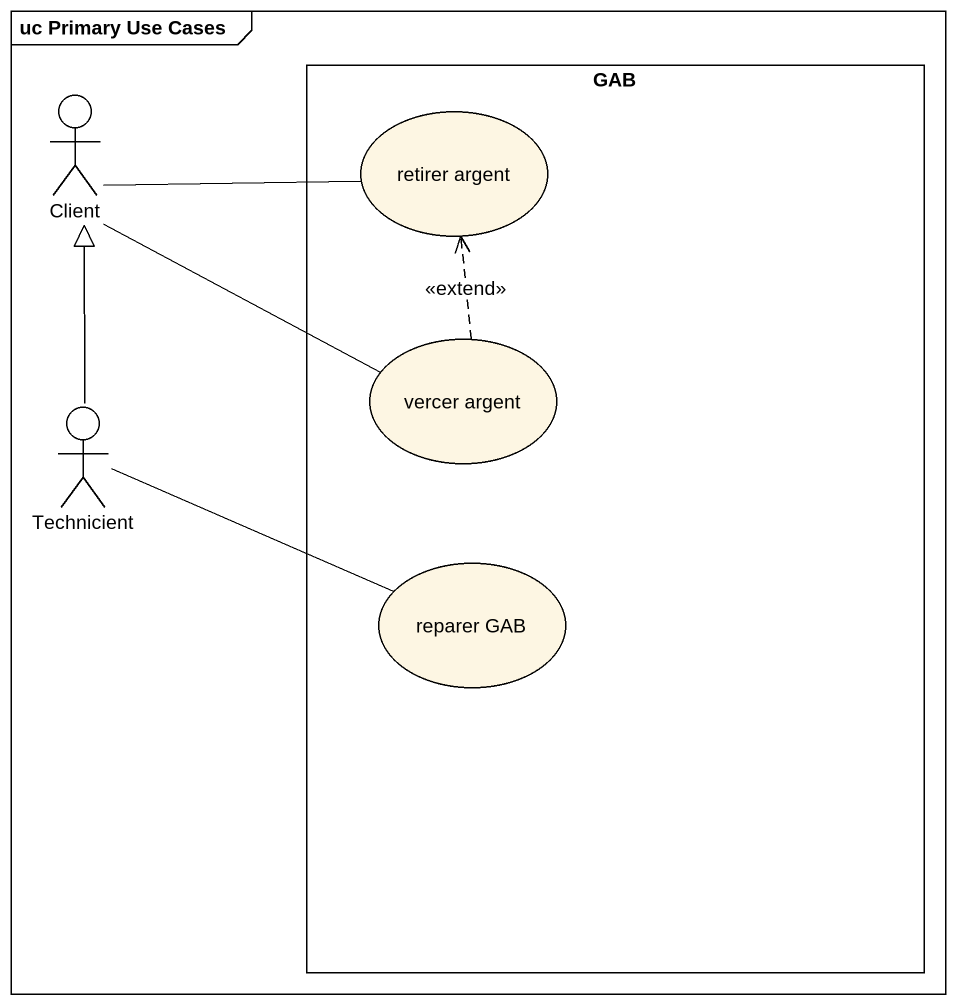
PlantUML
@startuml
mainframe uc Primary Use Cases
actor Client
rectangle GAB {
  usecase "retirer argent" as retirer_argent
  usecase "vercer argent" as vercer_argent
  usecase "reparer GAB" as reparer_GAB
}
actor Technicient
Client -right- vercer_argent
retirer_argent -left- Client
vercer_argent .up.> retirer_argent : <<extend>>
Technicient -up-|> Client
reparer_GAB -left- Technicient
@enduml
